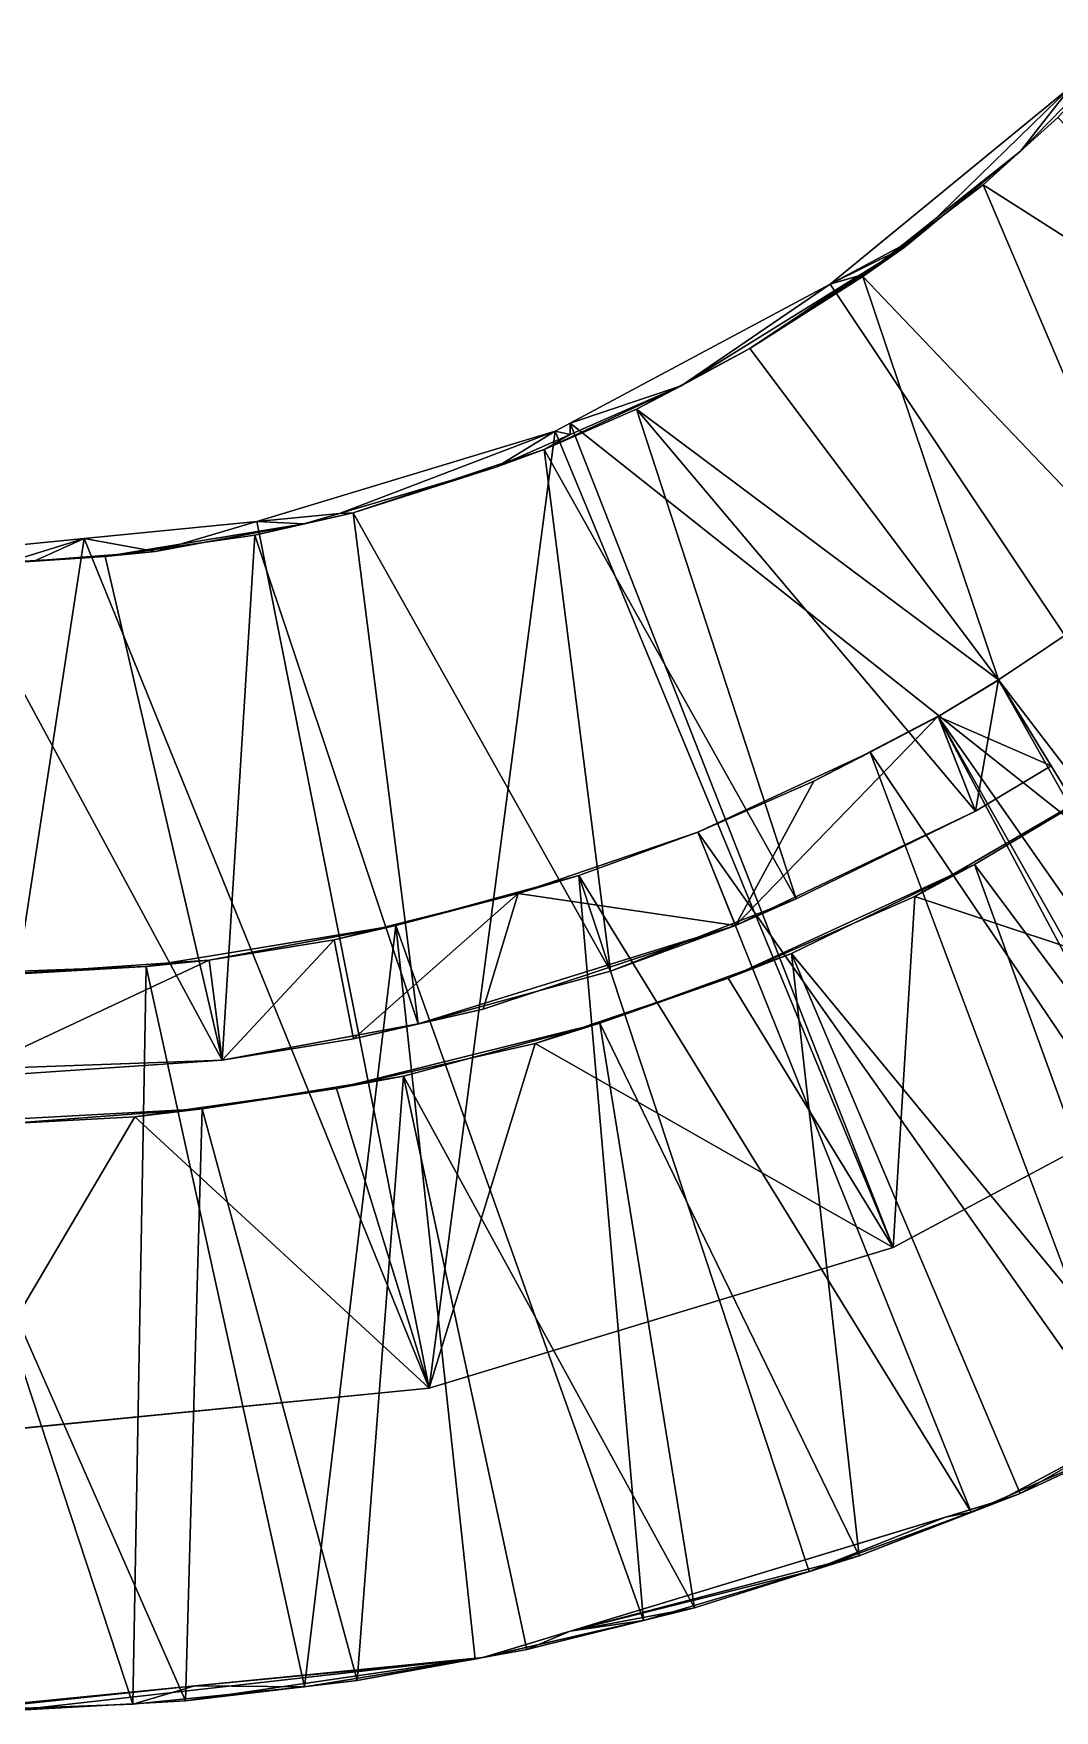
# Model space of a CAD drawing. Header units: metres. Extents: x -45 to 15, y -73 to -13.
# Drawn here: x -14.05 to -2.91, y -73 to -54.7 of the extents above; entities that cross this region are included whole.
import ezdxf

# ---------------------------------------------------------------- set-up
doc = ezdxf.new("R2010")
doc.units = ezdxf.units.M

msp = doc.modelspace()

# ---------------------------------------------------------------- linework, layer by layer
for points in [[(-2.023338, -54.697918, 43), (-2.725703, -55.274296, 43), (-3.278, -55.981998, 43)], [(-3.278, -55.981998, 43), (-2.87, -55.613998, 50.599998), (-2.023338, -54.697918, 43)], [(-5.356185, -57.432938, 43), (-2.725703, -55.274296, 43), (0.001235, -65.450851, 28.999001)], [(-2.725703, -55.274296, 43), (-5.356185, -57.432938, 43), (-4.42928, -56.937317, 43)], [(-4.42928, -56.937317, 43), (-3.278, -55.981998, 43), (-2.725703, -55.274296, 43)], [(-2.87, -55.613998, 50.599998), (-3.686, -56.349998, 50.599998), (0.249, -58.856998, 50.599998)], [(-3.686, -56.349998, 50.599998), (-2.87, -55.613998, 50.599998), (-3.278, -55.981998, 43)], [(-4.998, -57.348999, 50.599998), (-3.278, -55.981998, 43), (-4.42928, -56.937317, 43)], [(-3.278, -55.981998, 43), (-4.998, -57.348999, 50.599998), (-3.686, -56.349998, 50.599998)], [(-4.998, -57.348999, 50.599998), (-1.859, -60.644001, 50.599998), (-3.686, -56.349998, 50.599998)], [(-1.859, -60.644001, 50.599998), (0.249, -58.856998, 50.599998), (-3.686, -56.349998, 50.599998)], [(-6.231, -58.136002, 50.599998), (-4.547, -57.035, 43), (-5.045413, -57.344002, 43)], [(-4.547, -57.035, 43), (-6.231, -58.136002, 50.599998), (-4.998, -57.348999, 50.599998)], [(-4.42928, -56.937317, 43), (-5.356185, -57.432938, 43), (-4.547, -57.035, 43)], [(-5.045413, -57.344002, 43), (-4.547, -57.035, 43), (-5.356185, -57.432938, 43)], [(-4.998, -57.348999, 50.599998), (-4.42928, -56.937317, 43), (-4.547, -57.035, 43)], [(-8.192, -58.949261, 43), (-6.981, -58.543999, 43), (-5.356185, -57.432938, 43)], [(-5.356185, -57.432938, 43), (0.001235, -65.450851, 28.999001), (-8.192, -58.949261, 43)], [(-5.045413, -57.344002, 43), (-5.356185, -57.432938, 43), (-6.981, -58.543999, 43)], [(-5.045413, -57.344002, 43), (-6.981, -58.543999, 43), (-6.231, -58.136002, 50.599998)], [(-6.231, -58.136002, 50.599998), (-3.517, -61.752998, 50.599998), (-4.998, -57.348999, 50.599998)], [(-3.517, -61.752998, 50.599998), (-1.859, -60.644001, 50.599998), (-4.998, -57.348999, 50.599998)], [(-7.469, -58.796001, 50.599998), (-3.517, -61.752998, 50.599998), (-6.231, -58.136002, 50.599998)], [(-7.469, -58.796001, 50.599998), (-6.231, -58.136002, 50.599998), (-6.981, -58.543999, 43)], [(-6.981, -58.543999, 43), (-8.476, -59.237999, 50.599998), (-7.469, -58.796001, 50.599998)], [(-8.192, -59.075733, 43), (-8.476, -59.237999, 50.599998), (-6.981, -58.543999, 43)], [(-6.981, -58.543999, 43), (-8.192, -58.949261, 43), (-8.192, -59.075733, 43)], [(-8.476, -59.237999, 50.599998), (-5.724, -64.142998, 50.599998), (-7.469, -58.796001, 50.599998)], [(-3.517, -61.752998, 50.599998), (-7.469, -58.796001, 50.599998), (-3.769, -63.186001, 50.599998)], [(-3.769, -63.186001, 50.599998), (-7.469, -58.796001, 50.599998), (-5.724, -64.142998, 50.599998)], [(-11.613544, -60.024849, 43), (-8.35694, -59.037453, 43), (-9.732268, -69.482651, 28.999001)], [(-11.613544, -60.024849, 43), (-10.708099, -59.935474, 43), (-8.35694, -59.037453, 43)], [(-8.994221, -59.427658, 43), (-8.35694, -59.037453, 43), (-10.708099, -59.935474, 43)], [(-4.666527, -67.946724, 28.999001), (-9.732268, -69.482651, 28.999001), (-8.35694, -59.037453, 43)], [(-8.994221, -59.427658, 43), (-8.992, -59.426998, 43), (-8.35694, -59.037453, 43)], [(-8.992, -59.426998, 43), (-8.192, -59.075733, 43), (-8.35694, -59.037453, 43)], [(-8.192, -59.075733, 43), (-8.992, -59.426998, 43), (-8.476, -59.237999, 50.599998)], [(-8.192, -58.949261, 43), (-4.666527, -67.946724, 28.999001), (-8.35694, -59.037453, 43)], [(-8.35694, -59.037453, 43), (-8.192, -59.075733, 43), (-8.192, -58.949261, 43)], [(-4.666527, -67.946724, 28.999001), (-8.192, -58.949261, 43), (0.001235, -65.450851, 28.999001)], [(-10.562, -59.928001, 50.599998), (-7.751, -64.932999, 50.599998), (-8.476, -59.237999, 50.599998)], [(-8.476, -59.237999, 50.599998), (-8.992, -59.426998, 43), (-10.562, -59.928001, 50.599998)], [(-5.724, -64.142998, 50.599998), (-8.476, -59.237999, 50.599998), (-7.751, -64.932999, 50.599998)], [(-10.562, -59.928001, 50.599998), (-8.994221, -59.427658, 43), (-10.708099, -59.935474, 43)], [(-8.992, -59.426998, 43), (-8.994221, -59.427658, 43), (-10.562, -59.928001, 50.599998)], [(-13.495088, -60.210575, 43), (-11.613544, -60.024849, 43), (-9.732537, -69.482674, 28.999001)], [(-11.613544, -60.024849, 43), (-13.495088, -60.210575, 43), (-12.719, -60.351002, 43)], [(-12.719, -60.351002, 43), (-11.098, -60.050999, 43), (-11.613544, -60.024849, 43)], [(-11.634, -60.173, 50.599998), (-9.85, -65.507004, 50.599998), (-10.562, -59.928001, 50.599998)], [(-11.634, -60.173, 50.599998), (-10.562, -59.928001, 50.599998), (-11.098, -60.050999, 43)], [(-10.708099, -59.935474, 43), (-11.613544, -60.024849, 43), (-11.098, -60.050999, 43)], [(-9.732268, -69.482651, 28.999001), (-9.732537, -69.482674, 28.999001), (-11.613544, -60.024849, 43)], [(-11.098, -60.050999, 43), (-10.562, -59.928001, 50.599998), (-10.708099, -59.935474, 43)], [(-7.751, -64.932999, 50.599998), (-10.562, -59.928001, 50.599998), (-9.85, -65.507004, 50.599998)], [(-13.495088, -60.210575, 43), (-9.732537, -69.482674, 28.999001), (-15, -70.001625, 28.999001)], [(-13.495088, -60.210575, 43), (-15, -70.001625, 28.999001), (-15, -60.358837, 43)], [(-15, -60.358837, 43), (-14.362, -60.48, 43), (-13.495088, -60.210575, 43)], [(-14.035297, -60.45435, 43), (-13.495088, -60.210575, 43), (-14.362, -60.48, 43)], [(-14.033685, -60.454224, 43), (-13.495088, -60.210575, 43), (-14.035297, -60.45435, 43)], [(-14.033685, -60.454224, 43), (-12.719, -60.351002, 43), (-13.495088, -60.210575, 43)], [(-13.266, -60.404999, 50.599998), (-11.098, -60.050999, 43), (-12.719, -60.351002, 43)], [(-13.266, -60.404999, 50.599998), (-11.634, -60.173, 50.599998), (-11.098, -60.050999, 43)], [(-13.266, -60.404999, 50.599998), (-11.989, -65.903, 50.599998), (-11.634, -60.173, 50.599998)], [(-9.85, -65.507004, 50.599998), (-11.634, -60.173, 50.599998), (-11.989, -65.903, 50.599998)], [(-13.266, -60.404999, 50.599998), (-12.719, -60.351002, 43), (-14.033685, -60.454224, 43)], [(-11.989, -65.903, 50.599998), (-14.912, -60.5, 50.599998), (-16.334, -66.060997, 50.599998)], [(-14.912, -60.5, 50.599998), (-11.989, -65.903, 50.599998), (-13.266, -60.404999, 50.599998)], [(-14.912, -60.5, 50.599998), (-13.266, -60.404999, 50.599998), (-14.362, -60.48, 43)], [(-13.266, -60.404999, 50.599998), (-14.035297, -60.45435, 43), (-14.362, -60.48, 43)], [(-13.266, -60.404999, 50.599998), (-14.033685, -60.454224, 43), (-14.035297, -60.45435, 43)], [(-1.859, -60.644001, 50.599998), (-3.517, -61.752998, 46), (-1.859, -60.644001, 46)], [(-3.517, -61.752998, 46), (-1.859, -60.644001, 50.599998), (-3.517, -61.752998, 50.599998)], [(-1.859, -60.644001, 46), (-3.517, -61.752998, 46), (1.374, -68.137001, 46)], [(-3.517, -61.754002, 49.099998), (-4.174, -62.151001, 46), (-3.517, -61.752998, 46)], [(-4.174, -62.151001, 46), (0.42, -68.719002, 46), (-3.517, -61.752998, 46)], [(-4.174, -62.151001, 46), (-3.517, -61.754002, 49.099998), (-4.174, -62.151001, 49.103001)], [(-4.174, -62.151001, 49.103001), (-3.517, -61.754002, 49.099998), (-2.943, -62.691002, 49.849998)], [(-2.943, -62.691002, 50.599998), (-3.517, -61.752998, 50.599998), (-3.769, -63.186001, 50.599998)], [(0.658, -68.571999, 46), (1.374, -68.137001, 46), (-3.517, -61.752998, 46)], [(-2.943, -62.691002, 49.849998), (-3.517, -61.752998, 50.599998), (-2.943, -62.691002, 50.599998)], [(-3.517, -61.752998, 46), (-3.517, -61.752998, 50.599998), (-3.517, -61.754002, 49.099998)], [(-3.517, -61.754002, 49.099998), (-3.517, -61.752998, 50.599998), (-2.943, -62.691002, 49.849998)], [(0.658, -68.571999, 46), (-3.517, -61.752998, 46), (0.42, -68.719002, 46)], [(-4.176, -62.147999, 49.099998), (-3.769, -63.186001, 49.849998), (-6.388, -64.433998, 49.849998)], [(-6.388, -64.433998, 49.849998), (-5.532, -62.858002, 49.099998), (-4.176, -62.147999, 49.099998)], [(-5.532, -62.858002, 49.099998), (-4.918, -62.542, 46), (-4.176, -62.147999, 49.099998)], [(-4.918, -62.542, 46), (-4.174, -62.151001, 46), (-4.176, -62.147999, 46)], [(-4.176, -62.147999, 49.099998), (-4.918, -62.542, 46), (-4.176, -62.147999, 46)], [(-4.918, -62.542, 46), (-0.415, -69.216003, 46), (-4.174, -62.151001, 46)], [(-4.174, -62.151001, 49.103001), (-3.769, -63.186001, 49.849998), (-4.176, -62.147999, 49.099998)], [(-4.174, -62.151001, 49.103001), (-4.176, -62.147999, 49.099998), (-4.174, -62.151001, 46)], [(-4.176, -62.147999, 46), (-4.174, -62.151001, 46), (-4.176, -62.147999, 49.099998)], [(-4.174, -62.151001, 49.103001), (-2.943, -62.691002, 49.849998), (-3.769, -63.186001, 49.849998)], [(0.42, -68.719002, 46), (-4.174, -62.151001, 46), (-0.239, -69.111, 46)], [(-0.239, -69.111, 46), (-4.174, -62.151001, 46), (-0.415, -69.216003, 46)], [(-6.798, -63.414001, 49.099998), (-6.798, -63.414001, 46), (-4.918, -62.542, 46)], [(-5.532, -62.858002, 49.099998), (-6.798, -63.414001, 49.099998), (-4.918, -62.542, 46)], [(-4.918, -62.542, 46), (-6.798, -63.414001, 46), (-2.09, -70.080002, 46)], [(-0.415, -69.216003, 46), (-4.918, -62.542, 46), (-2.09, -70.080002, 46)], [(-4.431, -64.117996, 18.1), (-1.869, -62.629002, 18.1), (-1.869, -62.629002, 11)], [(-4.431, -64.117996, 18.1), (-1.869, -62.629002, 11), (-3.779, -63.765999, 11)], [(-1.869, -62.629002, 18.1), (-4.431, -64.117996, 18.1), (-0.155096, -65.536003, 18.1)], [(-3.779, -63.765999, 11), (-1.869, -62.629002, 11), (0.089, -68.946999, 11)], [(-2.943, -62.691002, 49.849998), (-2.943, -62.691002, 50.599998), (-3.769, -63.186001, 50.599998)], [(-2.943, -62.691002, 49.849998), (-3.769, -63.186001, 50.599998), (-3.769, -63.186001, 49.849998)], [(-6.388, -64.433998, 49.849998), (-6.798, -63.414001, 49.099998), (-5.532, -62.858002, 49.099998)], [(-6.388, -64.433998, 49.849998), (-3.769, -63.186001, 49.849998), (-5.724, -64.142998, 50.599998)], [(-3.769, -63.186001, 50.599998), (-5.724, -64.142998, 50.599998), (-3.769, -63.186001, 49.849998)], [(-8.759, -64.084999, 49.099998), (-6.798, -63.414001, 49.099998), (-6.388, -64.433998, 49.849998)], [(-8.759, -64.084999, 49.099998), (-8.096, -63.889, 46), (-6.798, -63.414001, 46)], [(-8.759, -64.084999, 49.099998), (-6.798, -63.414001, 46), (-6.798, -63.414001, 49.099998)], [(-6.798, -63.414001, 46), (-8.096, -63.889, 46), (-3.815, -70.836998, 46)], [(-3.815, -70.836998, 46), (-2.09, -70.080002, 46), (-6.798, -63.414001, 46)], [(-3.779, -63.765999, 11), (-5.777, -64.738998, 11), (-6.469, -65.007004, 18.1)], [(-6.469, -65.007004, 18.1), (-4.431, -64.117996, 18.1), (-3.779, -63.765999, 11)], [(-1.57, -69.843002, 11), (-5.777, -64.738998, 11), (-3.779, -63.765999, 11)], [(-1.57, -69.843002, 11), (-3.779, -63.765999, 11), (0.089, -68.946999, 11)], [(-10.095, -64.434998, 46), (-8.096, -63.889, 46), (-8.759, -64.084999, 49.099998)], [(-10.095, -64.434998, 46), (-7.393, -72.018997, 46), (-8.096, -63.889, 46)], [(-5.585, -71.484001, 46), (-8.096, -63.889, 46), (-7.393, -72.018997, 46)], [(-3.815, -70.836998, 46), (-8.096, -63.889, 46), (-5.585, -71.484001, 46)], [(-10.095, -64.434998, 46), (-8.759, -64.084999, 49.099998), (-10.769, -64.588997, 49.099998)], [(-10.557, -65.668999, 49.849998), (-10.769, -64.588997, 49.099998), (-8.759, -64.084999, 49.099998)], [(-8.759, -64.084999, 49.099998), (-9.142, -65.345001, 49.849998), (-10.557, -65.668999, 49.849998)], [(-8.759, -64.084999, 49.099998), (-6.388, -64.433998, 49.849998), (-9.142, -65.345001, 49.849998)], [(-5.724, -64.142998, 50.599998), (-7.751, -64.932999, 50.599998), (-6.388, -64.433998, 49.849998)], [(-6.469, -65.007004, 18.1), (-4.666, -67.947998, 18.1), (-4.431, -64.117996, 18.1)], [(-4.666, -67.947998, 18.1), (-0.155096, -65.536003, 18.1), (-4.431, -64.117996, 18.1)], [(-12.82, -64.880997, 46), (-10.095, -64.434998, 46), (-12.132, -64.811996, 49.099998)], [(-10.095, -64.434998, 46), (-12.82, -64.880997, 46), (-11.09, -72.744003, 46)], [(-12.132, -64.811996, 49.099998), (-10.095, -64.434998, 46), (-10.769, -64.588997, 49.099998)], [(-12.132, -64.811996, 49.099998), (-10.769, -64.588997, 49.099998), (-11.989, -65.903, 49.849998)], [(-10.769, -64.588997, 49.099998), (-10.557, -65.668999, 49.849998), (-11.989, -65.903, 49.849998)], [(-11.09, -72.744003, 46), (-9.23, -72.440002, 46), (-10.095, -64.434998, 46)], [(-7.393, -72.018997, 46), (-10.095, -64.434998, 46), (-9.23, -72.440002, 46)], [(-9.85, -65.507004, 50.599998), (-9.142, -65.345001, 49.849998), (-6.388, -64.433998, 49.849998)], [(-7.751, -64.932999, 50.599998), (-9.85, -65.507004, 50.599998), (-6.388, -64.433998, 49.849998)], [(-7.867, -65.498001, 11), (-5.777, -64.738998, 11), (-5.038, -71.311996, 11)], [(-5.777, -64.738998, 11), (-7.867, -65.498001, 11), (-6.469, -65.007004, 18.1)], [(-3.281, -70.632004, 11), (-5.038, -71.311996, 11), (-5.777, -64.738998, 11)], [(-1.57, -69.843002, 11), (-3.281, -70.632004, 11), (-5.777, -64.738998, 11)], [(-12.82, -64.880997, 46), (-15.58, -64.981003, 46), (-12.965, -72.931, 46)], [(-15.58, -64.981003, 46), (-12.82, -64.880997, 46), (-14.889, -65, 49.099998)], [(-14.889, -65, 49.099998), (-12.82, -64.880997, 46), (-12.132, -64.811996, 49.099998)], [(-14.883, -66.099998, 49.849998), (-14.889, -65, 49.099998), (-12.132, -64.811996, 49.099998)], [(-12.132, -64.811996, 49.099998), (-11.989, -65.903, 49.849998), (-14.883, -66.099998, 49.849998)], [(-12.965, -72.931, 46), (-11.09, -72.744003, 46), (-12.82, -64.880997, 46)], [(-14.848, -73.000999, 46), (-12.965, -72.931, 46), (-15.58, -64.981003, 46)], [(-6.469, -65.007004, 18.1), (-7.867, -65.498001, 11), (-8.574, -65.721001, 18.1)], [(-8.574, -65.721001, 18.1), (-4.666, -67.947998, 18.1), (-6.469, -65.007004, 18.1)], [(-9.85, -65.507004, 50.599998), (-11.989, -65.903, 50.599998), (-10.557, -65.668999, 49.849998)], [(-7.867, -65.498001, 11), (-10.012, -66.079002, 11), (-10.742, -66.211998, 18.1)], [(-10.742, -66.211998, 18.1), (-8.574, -65.721001, 18.1), (-7.867, -65.498001, 11)], [(-10.557, -65.668999, 49.849998), (-9.142, -65.345001, 49.849998), (-9.85, -65.507004, 50.599998)], [(-10.012, -66.079002, 11), (-7.867, -65.498001, 11), (-6.835, -71.880997, 11)], [(-5.038, -71.311996, 11), (-6.835, -71.880997, 11), (-7.867, -65.498001, 11)], [(-4.666527, -67.946724, 28.999001), (0.001235, -65.450851, 28.999001), (0.002, -65.452003, 28.999001)], [(0.002, -65.452003, 28.999001), (-4.666, -67.947998, 28.999001), (-4.666527, -67.946724, 28.999001)], [(0.002, -65.452003, 28.999001), (-0.155096, -65.536003, 18.1), (-4.666, -67.947998, 28.999001)], [(-10.557, -65.668999, 49.849998), (-11.989, -65.903, 50.599998), (-11.989, -65.903, 49.849998)], [(-4.666, -67.947998, 18.1), (-4.666, -67.947998, 28.999001), (-0.155096, -65.536003, 18.1)], [(-10.742, -66.211998, 18.1), (-9.732, -69.484001, 18.1), (-8.574, -65.721001, 18.1)], [(-4.666, -67.947998, 18.1), (-8.574, -65.721001, 18.1), (-9.732, -69.484001, 18.1)], [(-14.883, -66.099998, 49.849998), (-11.989, -65.903, 50.599998), (-16.334, -66.060997, 50.599998)], [(-11.989, -65.903, 50.599998), (-14.883, -66.099998, 49.849998), (-11.989, -65.903, 49.849998)], [(-12.943, -66.519997, 18.1), (-10.742, -66.211998, 18.1), (-12.207, -66.432999, 11)], [(-10.742, -66.211998, 18.1), (-12.943, -66.519997, 18.1), (-9.732, -69.484001, 18.1)], [(-10.742, -66.211998, 18.1), (-10.012, -66.079002, 11), (-12.207, -66.432999, 11)], [(-10.012, -66.079002, 11), (-10.518, -72.674004, 11), (-12.207, -66.432999, 11)], [(-10.518, -72.674004, 11), (-10.012, -66.079002, 11), (-8.664, -72.335999, 11)], [(-6.835, -71.880997, 11), (-8.664, -72.335999, 11), (-10.012, -66.079002, 11)], [(-12.207, -66.432999, 11), (-15.165, -66.596001, 11), (-14.423, -66.601997, 18.1)], [(-12.207, -66.432999, 11), (-12.39, -72.896004, 11), (-15.165, -66.596001, 11)], [(-12.943, -66.519997, 18.1), (-12.207, -66.432999, 11), (-14.423, -66.601997, 18.1)], [(-12.39, -72.896004, 11), (-12.207, -66.432999, 11), (-10.518, -72.674004, 11)], [(-14.272, -73.000999, 11), (-15.165, -66.596001, 11), (-12.39, -72.896004, 11)], [(-15, -70.002998, 18.1), (-9.732, -69.484001, 18.1), (-12.943, -66.519997, 18.1)], [(-14.423, -66.601997, 18.1), (-15, -70.002998, 18.1), (-12.943, -66.519997, 18.1)], [(-9.732268, -69.482651, 28.999001), (-4.666527, -67.946724, 28.999001), (-4.666, -67.947998, 28.999001)], [(-4.666, -67.947998, 28.999001), (-9.732, -69.484001, 28.999001), (-9.732268, -69.482651, 28.999001)], [(-9.732, -69.484001, 18.1), (-9.732, -69.484001, 28.999001), (-4.666, -67.947998, 28.999001)], [(-9.732, -69.484001, 18.1), (-4.666, -67.947998, 28.999001), (-4.666, -67.947998, 18.1)], [(-9.732, -69.484001, 28.999001), (-15, -70.002998, 28.999001), (-9.732537, -69.482674, 28.999001)], [(-15, -70.001625, 28.999001), (-9.732537, -69.482674, 28.999001), (-15, -70.002998, 28.999001)], [(-15, -70.002998, 18.1), (-15, -70.002998, 28.999001), (-9.732, -69.484001, 28.999001)], [(-15, -70.002998, 18.1), (-9.732, -69.484001, 28.999001), (-9.732, -69.484001, 18.1)], [(-9.732268, -69.482651, 28.999001), (-9.732, -69.484001, 28.999001), (-9.732537, -69.482674, 28.999001)], [(-3.415559, -70.661713, 43), (-2.183212, -70.002998, 18.1), (-1.489126, -69.632004, 43)], [(-3.415559, -70.661713, 43), (-1.489126, -69.632004, 43), (-2.09, -70.080002, 43)], [(-3.281, -70.632004, 11), (-1.57, -69.843002, 11), (-1.57, -69.843002, 18.1)], [(-3.281, -70.632004, 11), (-1.57, -69.843002, 18.1), (-3.281, -70.632004, 18.1)], [(-1.57, -69.843002, 18.1), (-2.183212, -70.002998, 18.1), (-3.281, -70.632004, 18.1)], [(-2.09, -70.080002, 46), (-3.815, -70.836998, 46), (-3.415559, -70.661713, 43.000999)], [(-3.519, -70.717003, 18.1), (-2.183212, -70.002998, 18.1), (-3.415559, -70.661713, 43)], [(-2.183212, -70.002998, 18.1), (-3.519, -70.717003, 18.1), (-3.281, -70.632004, 18.1)], [(-2.09, -70.080002, 46), (-3.415559, -70.661713, 43.000999), (-2.09, -70.080002, 43)], [(-2.09, -70.080002, 43), (-3.415559, -70.661713, 43.000999), (-3.415559, -70.661713, 43)], [(-5.038, -71.311996, 11), (-3.281, -70.632004, 11), (-3.281, -70.632004, 18.1)], [(-5.038, -71.311996, 11), (-3.281, -70.632004, 18.1), (-5.038, -71.311996, 18.1)], [(-3.281, -70.632004, 18.1), (-3.519, -70.717003, 18.1), (-5.038, -71.311996, 18.1)], [(-3.519, -70.717003, 18.1), (-4.096, -70.892006, 43), (-8.192, -72.134346, 18.1)], [(-3.519, -70.717003, 18.1), (-8.192, -72.134346, 18.1), (-5.038, -71.311996, 18.1)], [(-4.096, -70.892006, 43), (-3.519, -70.717003, 18.1), (-3.59202, -70.739151, 43)], [(-4.096, -70.892006, 43), (-3.59202, -70.739151, 43), (-3.815, -70.836998, 43)], [(-3.59202, -70.739151, 43.000999), (-3.415559, -70.661713, 43.000999), (-3.815, -70.836998, 46)], [(-3.815, -70.836998, 46), (-3.815, -70.836998, 43), (-3.59202, -70.739151, 43.000999)], [(-3.59202, -70.739151, 43), (-3.59202, -70.739151, 43.000999), (-3.815, -70.836998, 43)], [(-3.59202, -70.739151, 43.000999), (-3.519, -70.717003, 43.000999), (-3.415559, -70.661713, 43.000999)], [(-3.519, -70.717003, 18.1), (-3.519, -70.717003, 43.000999), (-3.59202, -70.739151, 43)], [(-3.59202, -70.739151, 43.000999), (-3.59202, -70.739151, 43), (-3.519, -70.717003, 43.000999)], [(-3.519, -70.717003, 43.000999), (-3.519, -70.717003, 18.1), (-3.415559, -70.661713, 43)], [(-3.519, -70.717003, 43.000999), (-3.415559, -70.661713, 43), (-3.415559, -70.661713, 43.000999)], [(-4.096, -70.892006, 43), (-8.192, -72.134346, 43), (-8.192, -72.134346, 18.1)], [(-8.192, -72.134346, 43), (-4.096, -70.892006, 43), (-5.585, -71.484001, 43)], [(-3.815, -70.836998, 43), (-5.585, -71.484001, 43), (-4.096, -70.892006, 43)], [(-5.585, -71.484001, 46), (-5.585, -71.484001, 43), (-3.815, -70.836998, 46)], [(-3.815, -70.836998, 43), (-3.815, -70.836998, 46), (-5.585, -71.484001, 43)], [(-6.835, -71.880997, 18.1), (-5.038, -71.311996, 18.1), (-8.192, -72.134346, 18.1)], [(-6.835, -71.880997, 11), (-5.038, -71.311996, 11), (-5.038, -71.311996, 18.1)], [(-6.835, -71.880997, 11), (-5.038, -71.311996, 18.1), (-6.835, -71.880997, 18.1)], [(-8.192, -72.134346, 43), (-5.585, -71.484001, 43), (-7.393, -72.018997, 43)], [(-5.585, -71.484001, 43), (-5.585, -71.484001, 46), (-7.393, -72.018997, 46)], [(-5.585, -71.484001, 43), (-7.393, -72.018997, 46), (-7.393, -72.018997, 43)], [(-8.664, -72.335999, 11), (-6.835, -71.880997, 11), (-8.664, -72.335999, 18.1)], [(-6.835, -71.880997, 18.1), (-8.664, -72.335999, 18.1), (-6.835, -71.880997, 11)], [(-6.835, -71.880997, 18.1), (-8.192, -72.134346, 18.1), (-8.664, -72.335999, 18.1)], [(-9.23, -72.440002, 46), (-9.106236, -72.411636, 43.000999), (-7.393, -72.018997, 46)], [(-7.393, -72.018997, 46), (-9.106236, -72.411636, 43.000999), (-7.393, -72.018997, 43)], [(-9.106236, -72.411636, 43), (-7.393, -72.018997, 43), (-9.106236, -72.411636, 43.000999)], [(-9.106236, -72.411636, 43), (-8.192, -72.134346, 43), (-7.393, -72.018997, 43)], [(-9.147, -72.424004, 18.1), (-8.192, -72.134346, 18.1), (-9.106236, -72.411636, 43)], [(-8.192, -72.134346, 18.1), (-9.147, -72.424004, 18.1), (-8.664, -72.335999, 18.1)], [(-8.192, -72.134346, 43), (-9.106236, -72.411636, 43), (-8.192, -72.134346, 18.1)], [(-14.945598, -72.995636, 18.1), (-9.147, -72.424004, 18.1), (-12.288, -72.733643, 43)], [(-14.272, -73.000999, 18.1), (-9.147, -72.424004, 18.1), (-14.945598, -72.995636, 18.1)], [(-14.272, -73.000999, 18.1), (-12.39, -72.896004, 18.1), (-9.147, -72.424004, 18.1)], [(-10.518, -72.674004, 18.1), (-9.147, -72.424004, 18.1), (-12.39, -72.896004, 18.1)], [(-9.170138, -72.426285, 43), (-12.288, -72.733643, 43), (-9.147, -72.424004, 18.1)], [(-12.288, -72.733643, 43), (-9.170138, -72.426285, 43), (-9.23, -72.440002, 43)], [(-12.288, -72.733643, 43), (-9.23, -72.440002, 43), (-11.09, -72.744003, 43)], [(-11.09, -72.744003, 43), (-9.23, -72.440002, 43), (-9.23, -72.440002, 46)], [(-11.09, -72.744003, 43), (-9.23, -72.440002, 46), (-11.09, -72.744003, 46)], [(-10.518, -72.674004, 11), (-8.664, -72.335999, 11), (-8.664, -72.335999, 18.1)], [(-10.518, -72.674004, 11), (-8.664, -72.335999, 18.1), (-10.518, -72.674004, 18.1)], [(-8.664, -72.335999, 18.1), (-9.147, -72.424004, 18.1), (-10.518, -72.674004, 18.1)], [(-9.23, -72.440002, 46), (-9.170138, -72.426285, 43.000999), (-9.106236, -72.411636, 43.000999)], [(-9.23, -72.440002, 43), (-9.170138, -72.426285, 43), (-9.170138, -72.426285, 43.000999)], [(-9.23, -72.440002, 43), (-9.170138, -72.426285, 43.000999), (-9.23, -72.440002, 46)], [(-9.170138, -72.426285, 43.000999), (-9.147, -72.424004, 43.000999), (-9.106236, -72.411636, 43.000999)], [(-9.170138, -72.426285, 43), (-9.147, -72.424004, 18.1), (-9.147, -72.424004, 43.000999)], [(-9.170138, -72.426285, 43.000999), (-9.170138, -72.426285, 43), (-9.147, -72.424004, 43.000999)], [(-9.106236, -72.411636, 43), (-9.147, -72.424004, 43.000999), (-9.147, -72.424004, 18.1)], [(-9.147, -72.424004, 43.000999), (-9.106236, -72.411636, 43), (-9.106236, -72.411636, 43.000999)], [(-14.967254, -72.997772, 43), (-14.945598, -72.995636, 18.1), (-12.288, -72.733643, 43)], [(-14.967254, -72.997772, 43), (-12.288, -72.733643, 43), (-14.848, -73.000999, 43)], [(-12.965, -72.931, 43), (-14.848, -73.000999, 43), (-12.288, -72.733643, 43)], [(-11.09, -72.744003, 43), (-12.965, -72.931, 43), (-12.288, -72.733643, 43)], [(-12.965, -72.931, 43), (-11.09, -72.744003, 43), (-11.09, -72.744003, 46)], [(-12.965, -72.931, 43), (-11.09, -72.744003, 46), (-12.965, -72.931, 46)], [(-12.39, -72.896004, 11), (-10.518, -72.674004, 11), (-10.518, -72.674004, 18.1)], [(-12.39, -72.896004, 11), (-10.518, -72.674004, 18.1), (-12.39, -72.896004, 18.1)], [(-14.848, -73.000999, 46), (-14.848, -73.000999, 43), (-12.965, -72.931, 43)], [(-14.848, -73.000999, 46), (-12.965, -72.931, 43), (-12.965, -72.931, 46)], [(-14.272, -73.000999, 11), (-12.39, -72.896004, 11), (-12.39, -72.896004, 18.1)], [(-14.272, -73.000999, 18.1), (-14.272, -73.000999, 11), (-12.39, -72.896004, 18.1)]]:
    msp.add_3dface(points)

doc.saveas('drawing.dxf')
